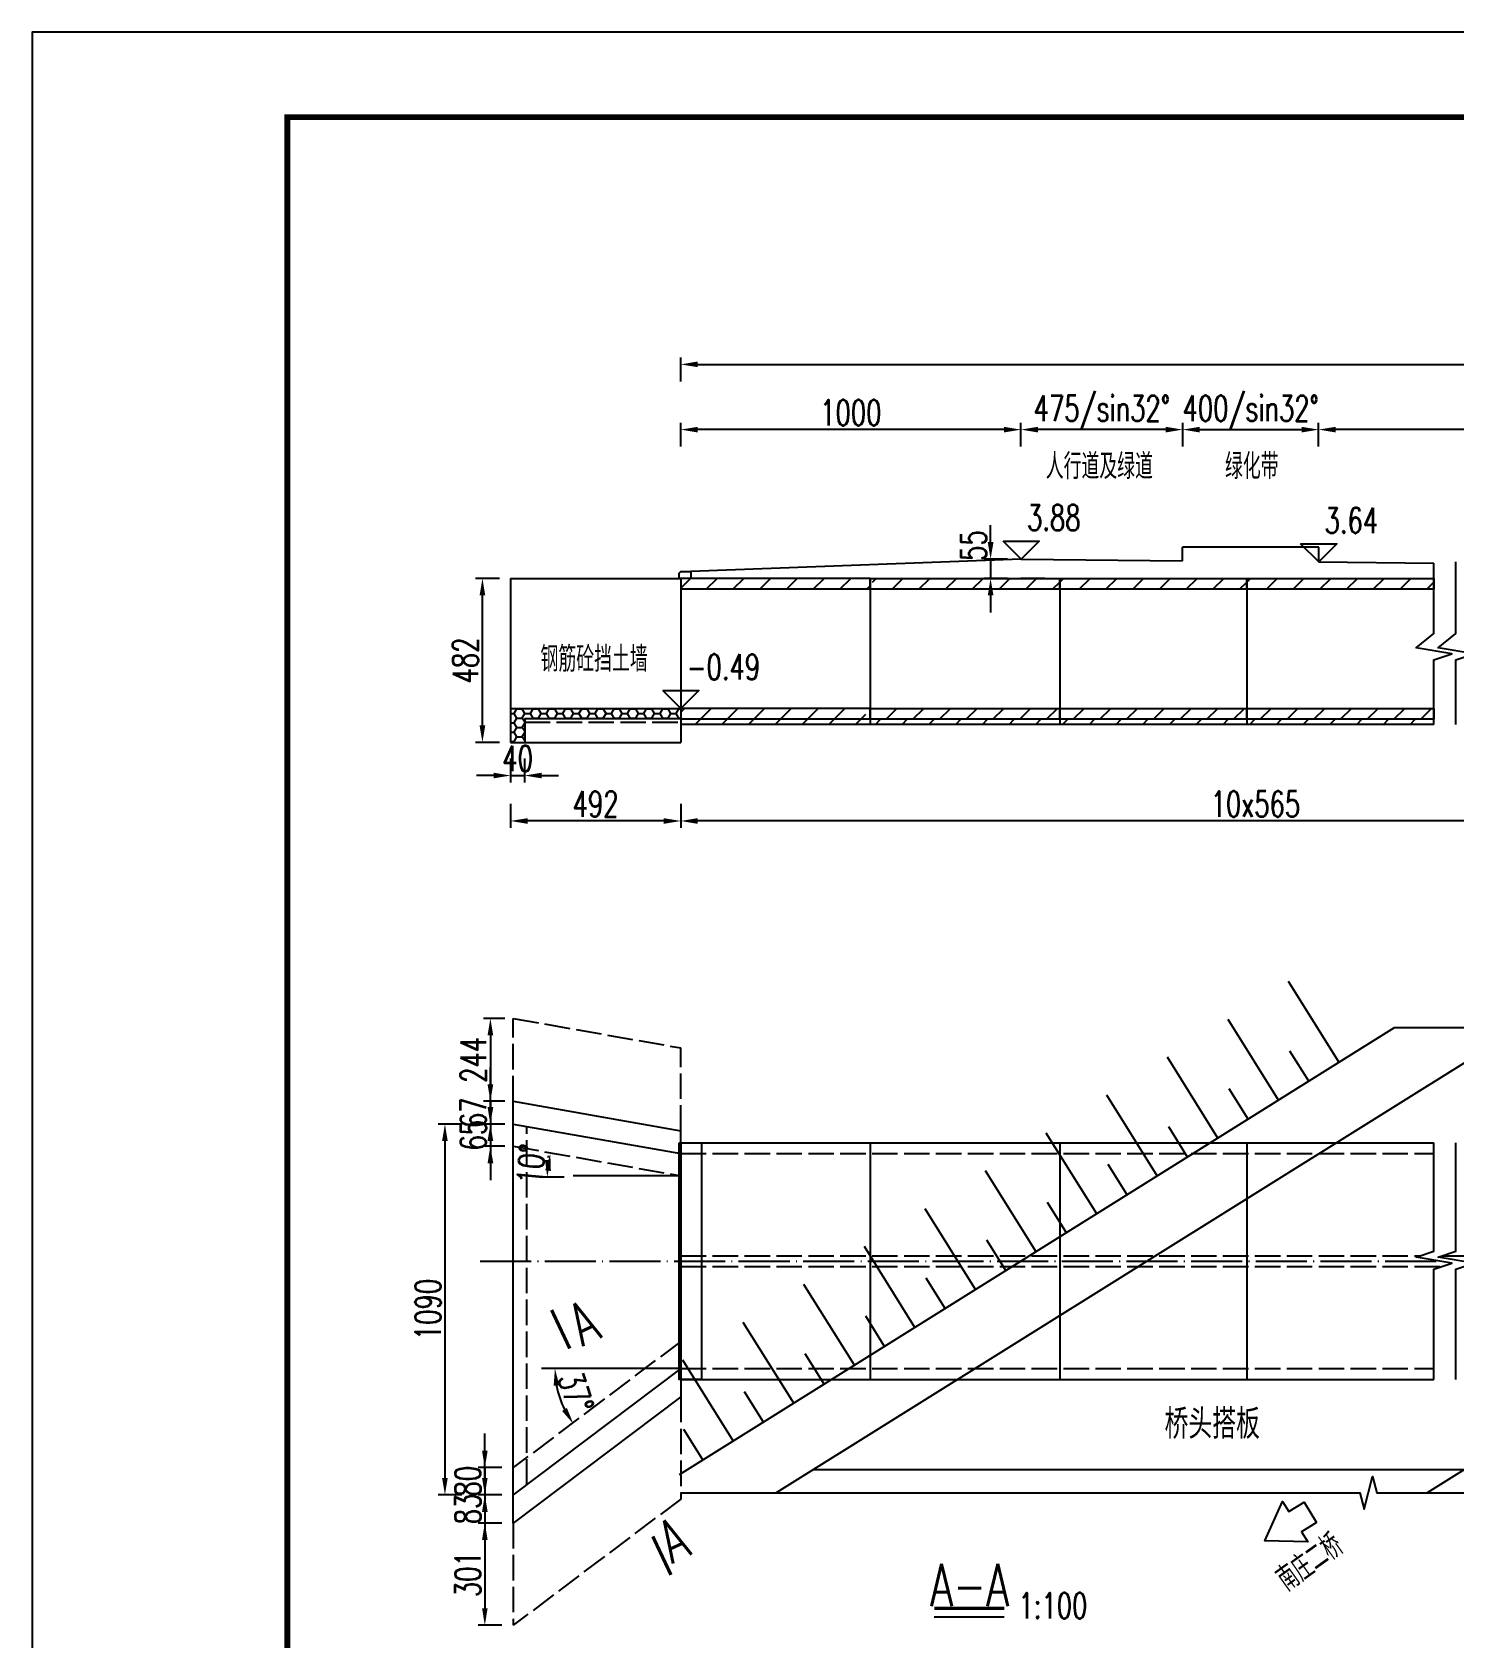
# Model space of a CAD drawing. Header units: millimetres. Extents: x -475 to 1205, y -1212 to 867.
# Drawn here: x -475.2 to -308, y 678.1 to 866.9 of the extents above; entities that cross this region are included whole.
import ezdxf
from ezdxf.enums import TextEntityAlignment as Align

# ---------------------------------------------------------------- set-up
doc = ezdxf.new("R2010")
doc.units = ezdxf.units.MM
doc.header["$LTSCALE"] = 0.25
doc.header["$PDMODE"] = 32
doc.header["$PDSIZE"] = 0.5
doc.linetypes.add('ACAD_ISO02W100', pattern=[15, 12, -3])
doc.linetypes.add('ACAD_ISO04W100', pattern=[30, 24, -3, 0, -3])
for name, color, linetype in [('中心线', 7, 'ACAD_ISO04W100'), ('图框', 7, 'Continuous'), ('填充', 8, 'Continuous'), ('尺寸标注', 2, 'Continuous'), ('帽石', 2, 'Continuous'), ('文字', 7, 'Continuous'), ('标注', 4, 'Continuous'), ('次轮廓线', 7, 'Continuous'), ('沉降缝', 1, 'Continuous'), ('箱体', 1, 'Continuous'), ('虚线', 2, 'ACAD_ISO02W100'), ('轴线', 7, 'Continuous')]:
    doc.layers.add(name, color=color, linetype=linetype)
doc.styles.get("Standard").update_dxf_attribs({"font": 'simplex1.shx', "width": 0.7, "bigfont": 'hztxt.shx'})
doc.styles.add('text', font='romans__.shx', dxfattribs={"width": 0.8, "bigfont": 'hztxt.shx'})
doc.dimstyles.new('STANDARD-100', dxfattribs={"dimscale": 0, "dimtxt": 3, "dimasz": 2, "dimexe": 0.8, "dimexo": 1, "dimgap": 0.5, "dimtad": 1, "dimdec": 0, "dimlfac": 10, "dimzin": 9, "dimdsep": 46, "dimtxsty": 'Standard', "dimcen": 0.5, "dimclrd": 256, "dimclre": 256, "dimclrt": 7, "dimadec": 0, "dimazin": 2, "dimtfac": 1, "dimtdec": 0, "dimtix": 1, "dimtmove": 2, "dimatfit": 3, "dimfxl": 0, "dimtolj": 1, "dimtzin": 0, "dimlwd": -1, "dimlwe": -1, "dimarcsym": 0})
doc.dimstyles.new('STANDARD-250', dxfattribs={"dimscale": 0, "dimtxt": 3, "dimasz": 2, "dimexe": 0.8, "dimexo": 1, "dimgap": 0.5, "dimtad": 1, "dimdec": 0, "dimlfac": 25, "dimzin": 9, "dimdsep": 46, "dimtxsty": 'Standard', "dimcen": 0.5, "dimclrd": 256, "dimclre": 256, "dimclrt": 7, "dimadec": 0, "dimazin": 2, "dimtfac": 1, "dimtdec": 0, "dimtix": 1, "dimtmove": 2, "dimatfit": 3, "dimfxl": 0, "dimtolj": 1, "dimtzin": 0, "dimlwd": -1, "dimlwe": -1, "dimarcsym": 0})
pattern_1 = [(45, (-189.0655, 805.2439), (-1.571545, 1.571545), [])]
pattern_2 = [(45, (-189.0655, 807.2439), (-1.571545, 1.571545), [])]
pattern_3 = [(45, (-832.51, -1), (-1.571545, 1.571545), [])]

# ---------------------------------------------------------------- blocks, each defined once
blk = doc.blocks.new('*D88')
at = {"layer": 'Defpoints', "color": 0}
for p in [(-398.91, 820.18), (-358.91, 815.41), (-398.91, 811.69)]:
    blk.add_point(p, dxfattribs=at)
at = {"layer": '标注'}
for p, q in [((-398.91, 818.18), (-398.91, 820.98)), ((-360.91, 820.18), (-396.91, 820.18)), ((-358.91, 818.18), (-358.91, 820.98))]:
    blk.add_line(p, q, dxfattribs=at)
for points in [[(-396.91, 820.51), (-396.91, 819.85), (-398.91, 820.18)], [(-360.91, 820.51), (-360.91, 819.85), (-358.91, 820.18)]]:
    blk.add_solid(points, dxfattribs=at)
at = {"layer": '标注', "color": 7, "insert": (-378.91, 822.18), "char_height": 3, "attachment_point": 5}
blk.add_mtext('\\A1;1000', dxfattribs=at)
blk = doc.blocks.new('*D109')
at = {"layer": 'Defpoints', "color": 0}
for p in [(-358.89, 804.95), (-362.48, 802.68), (-358.89, 802.68)]:
    blk.add_point(p, dxfattribs=at)
at = {"layer": '标注'}
for p, q in [((-362.48, 806.95), (-362.48, 808.95)), ((-360.48, 804.95), (-363.28, 804.95)), ((-362.48, 804.95), (-362.48, 802.68)), ((-360.48, 802.68), (-363.28, 802.68)), ((-362.48, 800.68), (-362.48, 798.68))]:
    blk.add_line(p, q, dxfattribs=at)
for points in [[(-362.81, 806.95), (-362.14, 806.95), (-362.48, 804.95)], [(-362.81, 800.68), (-362.14, 800.68), (-362.48, 802.68)]]:
    blk.add_solid(points, dxfattribs=at)
at = {"layer": '标注', "color": 7, "insert": (-364.48, 806.55), "char_height": 3, "attachment_point": 5, "rotation": 90}
blk.add_mtext('\\A1;55', dxfattribs=at)
blk = doc.blocks.new('*D90')
at = {"layer": 'Defpoints', "color": 0}
for p in [(-107.19, 827.85), (-398.91, 793.9), (-107.19, 793.92)]:
    blk.add_point(p, dxfattribs=at)
at = {"layer": '标注'}
for p, q in [((-398.91, 825.85), (-398.91, 828.65)), ((-396.91, 827.85), (-109.19, 827.85)), ((-107.19, 825.85), (-107.19, 828.65))]:
    blk.add_line(p, q, dxfattribs=at)
for points in [[(-396.91, 828.19), (-396.91, 827.52), (-398.91, 827.85)], [(-109.19, 828.19), (-109.19, 827.52), (-107.19, 827.85)]]:
    blk.add_solid(points, dxfattribs=at)
at = {"layer": '标注', "color": 7, "insert": (-253.05, 829.85), "char_height": 3, "attachment_point": 5}
blk.add_mtext('\\A1;11792', dxfattribs=at)
blk = doc.blocks.new('*D110')
at = {"layer": 'Defpoints', "color": 0}
for p in [(-212.29, 747.54), (-237.7, 725.2), (-422.5, 722.42), (-309.72, 722.42), (-292.69, 697.3)]:
    blk.add_point(p, dxfattribs=at)
at = {"layer": '标注'}
blk.add_line((-239.44, 722.42), (-236.64, 722.42), dxfattribs=at)
blk.add_arc((-252.49, 722.42), 15.05, 7.6205, 24.3795, dxfattribs=at)
for points in [[(-239.07, 728.47), (-238.49, 728.79), (-239.72, 730.39)], [(-237.24, 724.44), (-237.9, 724.39), (-237.44, 722.42)]]:
    blk.add_solid(points, dxfattribs=at)
at = {"layer": '标注', "color": 7, "insert": (-236.1, 727.12), "char_height": 3, "attachment_point": 5, "rotation": 286}
blk.add_mtext('\\A1;32°', dxfattribs=at)
blk = doc.blocks.new('*D94')
at = {"layer": 'Defpoints', "color": 0}
for p in [(-418.91, 779.3), (-398.91, 779.3), (-418.91, 774.17)]:
    blk.add_point(p, dxfattribs=at)
at = {"layer": '标注'}
for p, q in [((-418.91, 776.17), (-418.91, 773.37)), ((-398.91, 776.17), (-398.91, 773.37)), ((-400.91, 774.17), (-416.91, 774.17))]:
    blk.add_line(p, q, dxfattribs=at)
for points in [[(-416.91, 774.5), (-416.91, 773.83), (-418.91, 774.17)], [(-400.91, 774.5), (-400.91, 773.83), (-398.91, 774.17)]]:
    blk.add_solid(points, dxfattribs=at)
at = {"layer": '标注', "color": 7, "insert": (-408.91, 776.17), "char_height": 3, "attachment_point": 5}
blk.add_mtext('\\A1;492', dxfattribs=at)
blk = doc.blocks.new('*D111')
at = {"layer": 'Defpoints', "color": 0}
for p in [(-422.22, 802.68), (-418.91, 802.68), (-418.91, 783.4)]:
    blk.add_point(p, dxfattribs=at)
at = {"layer": '标注'}
for p, q in [((-420.22, 802.68), (-423.02, 802.68)), ((-422.22, 785.4), (-422.22, 800.68)), ((-420.22, 783.4), (-423.02, 783.4))]:
    blk.add_line(p, q, dxfattribs=at)
for points in [[(-422.56, 800.68), (-421.89, 800.68), (-422.22, 802.68)], [(-422.56, 785.4), (-421.89, 785.4), (-422.22, 783.4)]]:
    blk.add_solid(points, dxfattribs=at)
at = {"layer": '标注', "color": 7, "insert": (-424.22, 793.04), "char_height": 3, "attachment_point": 5, "rotation": 90}
blk.add_mtext('\\A1;482', dxfattribs=at)
blk = doc.blocks.new('*D112')
at = {"layer": 'Defpoints', "color": 0}
for p in [(-418.91, 783.4), (-417.26, 783.4), (-417.26, 779.51)]:
    blk.add_point(p, dxfattribs=at)
at = {"layer": '标注'}
for p, q in [((-418.91, 781.51), (-418.91, 778.71)), ((-417.26, 781.51), (-417.26, 778.71)), ((-420.91, 779.51), (-422.91, 779.51)), ((-418.91, 779.51), (-417.26, 779.51)), ((-415.26, 779.51), (-413.26, 779.51))]:
    blk.add_line(p, q, dxfattribs=at)
for points in [[(-420.91, 779.84), (-420.91, 779.18), (-418.91, 779.51)], [(-415.26, 779.84), (-415.26, 779.18), (-417.26, 779.51)]]:
    blk.add_solid(points, dxfattribs=at)
at = {"layer": '标注', "color": 7, "insert": (-418.08, 781.51), "char_height": 3, "attachment_point": 5}
blk.add_mtext('\\A1;40', dxfattribs=at)
blk = doc.blocks.new('*D95')
at = {"layer": 'Defpoints', "color": 0}
for p in [(-398.91, 712.78), (-415.26, 709.78), (-398.91, 709.78), (-413.45, 707.47), (-418.6, 697.94)]:
    blk.add_point(p, dxfattribs=at)
at = {"layer": '标注'}
blk.add_arc((-402.89, 709.78), 10.81, 190.6201, 206.3799, dxfattribs=at)
for points in [[(-413.85, 707.76), (-413.18, 707.82), (-413.7, 709.78)], [(-412.29, 705.15), (-412.86, 704.8), (-411.52, 703.27)]]:
    blk.add_solid(points, dxfattribs=at)
at = {"layer": '标注', "color": 7, "insert": (-411.24, 706.98), "char_height": 3, "attachment_point": 5, "rotation": 288.5}
blk.add_mtext('\\A1;37°', dxfattribs=at)
blk = doc.blocks.new('*D96')
at = {"layer": 'Defpoints', "color": 0}
for p in [(-418.6, 750.96), (-421.29, 741.21), (-418.6, 741.21)]:
    blk.add_point(p, dxfattribs=at)
at = {"layer": '标注'}
for p, q in [((-419.6, 750.96), (-422.09, 750.96)), ((-421.29, 748.96), (-421.29, 743.21)), ((-419.6, 741.21), (-422.09, 741.21))]:
    blk.add_line(p, q, dxfattribs=at)
for points in [[(-421.62, 748.96), (-420.95, 748.96), (-421.29, 750.96)], [(-421.62, 743.21), (-420.95, 743.21), (-421.29, 741.21)]]:
    blk.add_solid(points, dxfattribs=at)
at = {"layer": '标注', "color": 7, "insert": (-423.29, 746.09), "char_height": 3, "attachment_point": 5, "rotation": 90}
blk.add_mtext('\\A1;244', dxfattribs=at)
blk = doc.blocks.new('*D97')
at = {"layer": 'Defpoints', "color": 0}
for p in [(-418.6, 741.21), (-421.29, 738.53), (-418.6, 738.53)]:
    blk.add_point(p, dxfattribs=at)
at = {"layer": '标注'}
for p, q in [((-421.29, 743.21), (-421.29, 745.21)), ((-419.6, 741.21), (-422.09, 741.21)), ((-421.29, 741.21), (-421.29, 738.53)), ((-419.6, 738.53), (-422.09, 738.53)), ((-421.29, 736.53), (-421.29, 734.53))]:
    blk.add_line(p, q, dxfattribs=at)
for points in [[(-421.62, 743.21), (-420.95, 743.21), (-421.29, 741.21)], [(-421.62, 736.53), (-420.95, 736.53), (-421.29, 738.53)]]:
    blk.add_solid(points, dxfattribs=at)
at = {"layer": '标注', "color": 7, "insert": (-423.29, 739.87), "char_height": 3, "attachment_point": 5, "rotation": 90}
blk.add_mtext('\\A1;67', dxfattribs=at)
blk = doc.blocks.new('*D98')
at = {"layer": 'Defpoints', "color": 0}
for p in [(-418.6, 738.53), (-421.29, 735.93), (-418.6, 735.93)]:
    blk.add_point(p, dxfattribs=at)
at = {"layer": '标注'}
for p, q in [((-421.29, 740.53), (-421.29, 742.53)), ((-419.6, 738.53), (-422.09, 738.53)), ((-421.29, 738.53), (-421.29, 735.93)), ((-419.6, 735.93), (-422.09, 735.93)), ((-421.29, 733.93), (-421.29, 731.93))]:
    blk.add_line(p, q, dxfattribs=at)
for points in [[(-421.62, 740.53), (-420.95, 740.53), (-421.29, 738.53)], [(-421.62, 733.93), (-420.95, 733.93), (-421.29, 735.93)]]:
    blk.add_solid(points, dxfattribs=at)
at = {"layer": '标注', "color": 7, "insert": (-423.29, 737.23), "char_height": 3, "attachment_point": 5, "rotation": 90}
blk.add_mtext('\\A1;65', dxfattribs=at)
blk = doc.blocks.new('*D99')
at = {"layer": 'Defpoints', "color": 0}
for p in [(-418.6, 738.53), (-426.63, 694.94), (-418.6, 694.94)]:
    blk.add_point(p, dxfattribs=at)
at = {"layer": '标注'}
for p, q in [((-424.63, 738.53), (-427.43, 738.53)), ((-426.63, 736.53), (-426.63, 696.94)), ((-424.63, 694.94), (-427.43, 694.94))]:
    blk.add_line(p, q, dxfattribs=at)
for points in [[(-426.97, 736.53), (-426.3, 736.53), (-426.63, 738.53)], [(-426.97, 696.94), (-426.3, 696.94), (-426.63, 694.94)]]:
    blk.add_solid(points, dxfattribs=at)
at = {"layer": '标注', "color": 7, "insert": (-428.63, 716.73), "char_height": 3, "attachment_point": 5, "rotation": 90}
blk.add_mtext('\\A1;1090', dxfattribs=at)
blk = doc.blocks.new('*D100')
at = {"layer": 'Defpoints', "color": 0}
for p in [(-418.6, 698.14), (-421.94, 694.94), (-418.6, 694.94)]:
    blk.add_point(p, dxfattribs=at)
at = {"layer": '标注'}
for p, q in [((-421.94, 700.14), (-421.94, 702.14)), ((-419.94, 698.14), (-422.74, 698.14)), ((-421.94, 698.14), (-421.94, 694.94)), ((-419.94, 694.94), (-422.74, 694.94)), ((-421.94, 692.94), (-421.94, 690.94))]:
    blk.add_line(p, q, dxfattribs=at)
for points in [[(-422.27, 700.14), (-421.61, 700.14), (-421.94, 698.14)], [(-422.27, 692.94), (-421.61, 692.94), (-421.94, 694.94)]]:
    blk.add_solid(points, dxfattribs=at)
at = {"layer": '标注', "color": 7, "insert": (-423.94, 696.54), "char_height": 3, "attachment_point": 5, "rotation": 90}
blk.add_mtext('\\A1;80', dxfattribs=at)
blk = doc.blocks.new('*D101')
at = {"layer": 'Defpoints', "color": 0}
for p in [(-418.6, 694.94), (-421.94, 691.63), (-418.6, 691.63)]:
    blk.add_point(p, dxfattribs=at)
at = {"layer": '标注'}
for p, q in [((-421.94, 696.94), (-421.94, 698.94)), ((-419.94, 694.94), (-422.74, 694.94)), ((-421.94, 694.94), (-421.94, 691.63)), ((-419.94, 691.63), (-422.74, 691.63)), ((-421.94, 689.63), (-421.94, 687.63))]:
    blk.add_line(p, q, dxfattribs=at)
for points in [[(-422.27, 696.94), (-421.61, 696.94), (-421.94, 694.94)], [(-422.27, 689.63), (-421.61, 689.63), (-421.94, 691.63)]]:
    blk.add_solid(points, dxfattribs=at)
at = {"layer": '标注', "color": 7, "insert": (-423.94, 693.28), "char_height": 3, "attachment_point": 5, "rotation": 90}
blk.add_mtext('\\A1;83', dxfattribs=at)
blk = doc.blocks.new('*D102')
at = {"layer": 'Defpoints', "color": 0}
for p in [(-418.6, 691.63), (-421.94, 679.61), (-418.6, 679.61)]:
    blk.add_point(p, dxfattribs=at)
at = {"layer": '标注'}
for p, q in [((-419.94, 691.63), (-422.74, 691.63)), ((-421.94, 689.63), (-421.94, 681.61)), ((-419.94, 679.61), (-422.74, 679.61))]:
    blk.add_line(p, q, dxfattribs=at)
for points in [[(-422.27, 689.63), (-421.61, 689.63), (-421.94, 691.63)], [(-422.27, 681.61), (-421.61, 681.61), (-421.94, 679.61)]]:
    blk.add_solid(points, dxfattribs=at)
at = {"layer": '标注', "color": 7, "insert": (-423.94, 685.62), "char_height": 3, "attachment_point": 5, "rotation": 90}
blk.add_mtext('\\A1;301', dxfattribs=at)
blk = doc.blocks.new('*D186')
at = {"layer": 'Defpoints', "color": 0}
for p in [(-398.91, 781.6), (-263.77, 781.6), (-398.91, 774.17)]:
    blk.add_point(p, dxfattribs=at)
at = {"layer": '标注'}
for p, q in [((-398.91, 776.17), (-398.91, 773.37)), ((-263.77, 776.17), (-263.77, 773.37)), ((-265.77, 774.17), (-396.91, 774.17))]:
    blk.add_line(p, q, dxfattribs=at)
for points in [[(-396.91, 774.5), (-396.91, 773.83), (-398.91, 774.17)], [(-265.77, 774.5), (-265.77, 773.83), (-263.77, 774.17)]]:
    blk.add_solid(points, dxfattribs=at)
at = {"layer": '标注', "color": 7, "insert": (-331.34, 776.17), "char_height": 3, "attachment_point": 5}
blk.add_mtext('\\A1;10x565', dxfattribs=at)
blk = doc.blocks.new('123')
at = {"layer": '图框', "color": 2}
blk.add_lwpolyline([(370.03, 635.68), (370.03, 932.68), (-49.97, 932.68), (-49.97, 635.68)], close=True, dxfattribs=at)
blk = doc.blocks.new('*D858')
at = {"layer": 'Defpoints', "color": 0}
for p in [(-323.91, 820.18), (-323.91, 818.08), (-267.57, 817.58)]:
    blk.add_point(p, dxfattribs=at)
at = {"layer": '标注'}
for p, q in [((-323.91, 819.08), (-323.91, 820.98)), ((-269.57, 820.18), (-321.91, 820.18)), ((-267.57, 818.58), (-267.57, 820.98))]:
    blk.add_line(p, q, dxfattribs=at)
for points in [[(-321.91, 820.51), (-321.91, 819.85), (-323.91, 820.18)], [(-269.57, 820.51), (-269.57, 819.85), (-267.57, 820.18)]]:
    blk.add_solid(points, dxfattribs=at)
at = {"layer": '标注', "color": 7, "insert": (-295.74, 822.18), "char_height": 3, "attachment_point": 5}
blk.add_mtext('\\A1;1175/sin32°', dxfattribs=at)
blk = doc.blocks.new('*D859')
at = {"layer": 'Defpoints', "color": 0}
for p in [(-358.91, 820.18), (-339.89, 819.58), (-358.91, 818.08)]:
    blk.add_point(p, dxfattribs=at)
at = {"layer": '标注'}
for p, q in [((-358.91, 819.08), (-358.91, 820.98)), ((-341.89, 820.18), (-356.91, 820.18)), ((-339.89, 820.18), (-339.89, 820.98))]:
    blk.add_line(p, q, dxfattribs=at)
for points in [[(-356.91, 820.51), (-356.91, 819.85), (-358.91, 820.18)], [(-341.89, 820.51), (-341.89, 819.85), (-339.89, 820.18)]]:
    blk.add_solid(points, dxfattribs=at)
at = {"layer": '标注', "color": 7, "insert": (-349.4, 822.18), "char_height": 3, "attachment_point": 5}
blk.add_mtext('\\A1;475/sin32°', dxfattribs=at)
blk = doc.blocks.new('*D879')
at = {"layer": 'Defpoints', "color": 0}
for p in [(-323.91, 820.18), (-339.89, 806.37), (-323.91, 806.37)]:
    blk.add_point(p, dxfattribs=at)
at = {"layer": '标注'}
for p, q in [((-339.89, 818.18), (-339.89, 820.98)), ((-337.89, 820.18), (-325.91, 820.18)), ((-323.91, 818.18), (-323.91, 820.98))]:
    blk.add_line(p, q, dxfattribs=at)
for points in [[(-337.89, 820.51), (-337.89, 819.85), (-339.89, 820.18)], [(-325.91, 820.51), (-325.91, 819.85), (-323.91, 820.18)]]:
    blk.add_solid(points, dxfattribs=at)
at = {"layer": '标注', "color": 7, "insert": (-331.9, 822.18), "char_height": 3, "attachment_point": 5}
blk.add_mtext('\\A1;400/sin32°', dxfattribs=at)

msp = doc.modelspace()

# ---------------------------------------------------------------- hatches: boundary and pattern name
at = {"layer": '填充'}
h = msp.add_hatch(dxfattribs=at)
h.set_pattern_fill('ANSI31', color=256, scale=0.7, style=0)
h.set_pattern_definition([(45, (7.49, 1), (-1.571545, 1.571545), [])])
h.paths.add_polyline_path([(-398.905, 802.684), (-398.905, 801.404), (-376.627, 801.404), (-376.627, 802.684)])
h = msp.add_hatch(dxfattribs=at)
h.set_pattern_fill('ANSI31', color=256, scale=0.7, style=0)
h.set_pattern_definition(pattern_2)
h.paths.add_polyline_path([(-376.349, 802.684), (-354.349, 802.684), (-354.349, 801.404), (-376.349, 801.404)], flags=0)
h = msp.add_hatch(dxfattribs=at)
h.set_pattern_fill('ANSI31', color=256, scale=0.7, style=0)
h.set_pattern_definition(pattern_2)
h.paths.add_polyline_path([(-354.349, 802.684), (-332.349, 802.684), (-332.349, 801.404), (-354.349, 801.404)], flags=0)
h = msp.add_hatch(dxfattribs=at)
h.set_pattern_fill('ANSI31', color=256, scale=0.7, style=0)
h.set_pattern_definition(pattern_2)
h.paths.add_polyline_path([(-332.349, 802.684), (-310.349, 802.684), (-310.349, 801.404), (-332.349, 801.404)], flags=0)
h = msp.add_hatch(dxfattribs=at)
h.set_pattern_fill('HONEY', color=256, scale=0.2, style=0)
h.set_pattern_definition([(0, (-832.51, -0.68), (0.9525, 0.549926), [0.635, -1.27]), (120, (-832.51, -0.68), (-0.9524999, 0.5499262), [0.635, -1.27]), (60, (-832.51, -0.68), (1e-07, 1.0998522), [-1.27, 0.635])])
h.paths.add_polyline_path([(-398.905, 786.204), (-398.905, 787.404), (-418.905, 787.404), (-418.905, 783.404), (-417.256, 783.404), (-417.256, 786.204)])
h = msp.add_hatch(dxfattribs=at)
h.set_pattern_fill('ANSI31', color=256, scale=0.7, style=0)
h.set_pattern_definition([(45, (7.49, -1), (-1.571545, 1.571545), [])])
h.paths.add_polyline_path([(-377.149, 787.404), (-398.905, 787.404), (-398.905, 786.124), (-377.149, 786.124)])
h.paths.add_polyline_path([(-377.149, 786.124), (-398.905, 786.124), (-398.905, 785.524), (-377.149, 785.524)])
h = msp.add_hatch(dxfattribs=at)
h.set_pattern_fill('ANSI31', color=256, scale=0.7, style=0)
h.set_pattern_definition(pattern_1)
h.paths.add_polyline_path([(-376.349, 787.404), (-354.349, 787.404), (-354.349, 786.124), (-376.349, 786.124)], flags=0)
h = msp.add_hatch(dxfattribs=at)
h.set_pattern_fill('ANSI31', color=256, scale=0.7, style=0)
h.set_pattern_definition(pattern_1)
h.paths.add_polyline_path([(-354.349, 787.404), (-332.349, 787.404), (-332.349, 786.124), (-354.349, 786.124)], flags=0)
h = msp.add_hatch(dxfattribs=at)
h.set_pattern_fill('ANSI31', color=256, scale=0.7, style=0)
h.set_pattern_definition(pattern_1)
h.paths.add_polyline_path([(-332.349, 787.404), (-310.349, 787.404), (-310.349, 786.124), (-332.349, 786.124)], flags=0)
h = msp.add_hatch(dxfattribs=at)
h.set_pattern_fill('ANSI31', color=256, scale=0.7, style=0)
h.set_pattern_definition(pattern_3)
h.paths.add_polyline_path([(-376.627, 786.124), (-376.627, 785.524), (-354.349, 785.524), (-354.349, 786.124)])
h = msp.add_hatch(dxfattribs=at)
h.set_pattern_fill('ANSI31', color=256, scale=0.7, style=0)
h.set_pattern_definition(pattern_3)
h.paths.add_polyline_path([(-332.349, 785.524), (-332.349, 786.124), (-354.349, 786.124), (-354.349, 785.524)])
h = msp.add_hatch(dxfattribs=at)
h.set_pattern_fill('ANSI31', color=256, scale=0.7, style=0)
h.set_pattern_definition(pattern_3)
h.paths.add_polyline_path([(-332.349, 786.124), (-332.349, 785.524), (-310.349, 785.524), (-310.349, 786.124)])

# ---------------------------------------------------------------- linework, layer by layer
at = {"ltscale": 2}
for p, q in [((-323.905, 806.368), (-339.905, 806.368)), ((-339.905, 804.772), (-339.905, 806.368)), ((-323.905, 804.622), (-323.905, 806.368)), ((-310.349, 786.124), (-398.905, 786.124)), ((-310.349, 785.524), (-398.905, 785.524)), ((-321.507, 745.787), (-327.442, 755.285)), ((-315.035, 749.831), (-399.106, 697.297)), ((-328.63, 741.335), (-334.565, 750.834)), ((-335.754, 736.884), (-341.689, 746.382)), ((-325.068, 743.561), (-327.294, 747.123)), ((-332.192, 739.11), (-334.418, 742.672)), ((-342.877, 732.433), (-348.812, 741.931)), ((-339.316, 734.658), (-341.541, 738.22)), ((-350.001, 727.981), (-355.936, 737.48)), ((-357.125, 723.53), (-363.06, 733.028)), ((-346.439, 730.207), (-348.665, 733.769)), ((-398.933, 732.463), (-411.552, 732.463)), ((-353.563, 725.756), (-355.788, 729.318)), ((-364.248, 719.079), (-370.183, 728.577)), ((-371.372, 714.627), (-377.307, 724.126)), ((-360.686, 721.304), (-362.912, 724.866)), ((-378.495, 710.176), (-384.43, 719.674)), ((-367.81, 716.853), (-370.036, 720.415)), ((-374.934, 712.402), (-377.159, 715.964)), ((-385.619, 705.725), (-391.554, 715.223)), ((-392.743, 701.274), (-398.678, 710.772)), ((-382.057, 707.951), (-384.283, 711.512)), ((-398.905, 709.777), (-415.264, 709.777)), ((-389.181, 703.499), (-391.406, 707.061)), ((-396.304, 699.048), (-398.53, 702.61))]:
    msp.add_line(p, q, dxfattribs=at)
at = {"const_width": 0.7}
msp.add_lwpolyline([(-65.166, 856.915), (-445.166, 856.915), (-445.166, 579.915), (-65.166, 579.915), (-65.166, 856.915)], dxfattribs=at)
at = {"ltscale": 2}
for points in [[(-358.891, 804.95), (-397.705, 803.484), (-397.705, 803.484)], [(-358.891, 804.95), (-339.905, 804.772)], [(-323.905, 804.622), (-310.349, 804.495)], [(-310.349, 785.524), (-310.349, 793.111), (-308.249, 793.811), (-312.449, 794.511), (-310.349, 796.211), (-310.349, 804.495)], [(-307.769, 785.524), (-307.769, 793.111), (-305.669, 793.811), (-309.869, 794.511), (-307.769, 796.211), (-307.769, 804.634)], [(-146.196, 749.831), (-229.615, 749.831), (-230.133, 751.763), (-231.098, 747.899), (-231.615, 749.831), (-315.035, 749.831)], [(-310.349, 708.497), (-310.349, 721.472), (-308.249, 722.172), (-312.449, 722.872), (-310.349, 723.572), (-310.349, 736.337)], [(-307.769, 708.497), (-307.769, 721.472), (-305.669, 722.172), (-309.869, 722.872), (-307.769, 723.572), (-307.769, 736.338)], [(-398.905, 695.182), (-319.071, 695.182), (-318.554, 693.25), (-317.589, 697.114), (-317.071, 695.182), (-233.652, 695.182)]]:
    msp.add_lwpolyline(points, dxfattribs=at)
msp.add_lwpolyline([(-399.105, 736.337), (-396.464, 736.337), (-396.464, 708.497), (-399.105, 708.497)], close=True, dxfattribs=at)
at = {"layer": '中心线', "color": 3, "linetype": 'ByBlock'}
for p, q in [((-300.213, 749.831), (-387.669, 695.182)), ((-223.712, 749.831), (-311.168, 695.182))]:
    msp.add_line(p, q, dxfattribs=at)
at = {"layer": '中心线'}
msp.add_line((-422.499, 722.417), (-309.721, 722.417), dxfattribs=at)
at = {"layer": '尺寸标注'}
msp.add_line((-356.105, 802.684), (-358.905, 802.684), dxfattribs=at)
at = {"layer": '帽石'}
msp.add_lwpolyline([(-399.105, 803.284), (-398.905, 803.484), (-397.705, 803.484), (-397.705, 802.684), (-398.905, 802.684), (-398.905, 802.684), (-399.105, 802.684)], close=True, dxfattribs=at)
at = {"layer": '文字'}
msp.add_line((-369.101, 680.609), (-360.865, 680.609), dxfattribs=at)
at = {"layer": '文字', "const_width": 0.4}
for points in [[(-411.953, 712.145), (-414.086, 716.667)], [(-400.057, 685.527), (-402.19, 690.05)], [(-369.101, 681.609), (-360.865, 681.609)]]:
    msp.add_lwpolyline(points, dxfattribs=at)
at = {"layer": '标注'}
for p, q in [((-412.604, 732.3), (-415.404, 732.3)), ((-306.82, 697.899), (-383.322, 697.899))]:
    msp.add_line(p, q, dxfattribs=at)
msp.add_arc((-390.564, 732.62), 24.013, 174.77352, 175.22648, dxfattribs=at)
for points in [[(-414.835, 733.105), (-414.174, 733.017), (-414.24, 735.044)], [(-414.188, 734.285), (-414.854, 734.312), (-414.604, 732.3)]]:
    msp.add_solid(points, dxfattribs=at)
at = {"layer": '次轮廓线'}
for points in [[(-361.013, 807.071), (-356.77, 807.071), (-358.891, 804.95)], [(-326.027, 806.743), (-321.784, 806.743), (-323.905, 804.622)], [(-401.027, 789.525), (-396.784, 789.525), (-398.905, 787.404)]]:
    msp.add_lwpolyline(points, close=True, dxfattribs=at)
at = {"layer": '沉降缝'}
for p, q in [((-376.627, 802.684), (-376.627, 785.524)), ((-354.349, 802.684), (-354.349, 785.524)), ((-332.349, 802.684), (-332.349, 785.524)), ((-376.627, 736.337), (-376.627, 708.497)), ((-354.349, 736.337), (-354.349, 708.497)), ((-354.349, 736.337), (-354.349, 708.497)), ((-332.349, 736.337), (-332.349, 708.497))]:
    msp.add_line(p, q, dxfattribs=at)
at = {"layer": '箱体'}
for p, q in [((-418.905, 802.684), (-418.905, 783.404)), ((-418.905, 802.684), (-398.905, 802.684)), ((-398.905, 802.684), (-398.905, 783.404)), ((-376.627, 802.684), (-398.905, 802.684)), ((-376.627, 801.404), (-398.905, 801.404)), ((-418.905, 787.404), (-398.905, 787.404)), ((-376.627, 787.404), (-398.905, 787.404)), ((-417.256, 786.204), (-417.256, 783.404)), ((-417.256, 786.204), (-398.905, 786.204)), ((-418.905, 783.404), (-398.905, 783.404)), ((-418.602, 738.53), (-418.602, 741.211)), ((-418.602, 741.211), (-398.905, 737.738)), ((-418.602, 694.935), (-418.602, 738.53)), ((-418.602, 738.53), (-398.905, 735.057)), ((-398.905, 735.057), (-398.905, 737.738)), ((-398.905, 736.337), (-310.349, 736.337)), ((-398.905, 736.337), (-398.905, 706.472)), ((-398.905, 709.777), (-418.602, 694.935)), ((-398.905, 708.497), (-310.349, 708.497)), ((-398.905, 706.472), (-418.602, 691.63)), ((-418.602, 691.63), (-418.602, 694.935))]:
    msp.add_line(p, q, dxfattribs=at)
for points in [[(-376.627, 802.684), (-354.349, 802.684), (-354.349, 801.404), (-376.627, 801.404)], [(-354.349, 802.684), (-332.349, 802.684), (-332.349, 801.404), (-354.349, 801.404)], [(-332.349, 802.684), (-310.349, 802.684), (-310.349, 801.404), (-332.349, 801.404)], [(-376.627, 787.404), (-354.349, 787.404), (-354.349, 786.124), (-376.627, 786.124)], [(-354.349, 787.404), (-332.349, 787.404), (-332.349, 786.124), (-354.349, 786.124)], [(-332.349, 787.404), (-310.349, 787.404), (-310.349, 786.124), (-332.349, 786.124)]]:
    msp.add_lwpolyline(points, close=True, dxfattribs=at)
at = {"layer": '虚线'}
for p, q in [((-417.256, 785.804), (-398.905, 785.804)), ((-418.602, 741.211), (-418.602, 750.959)), ((-418.602, 750.959), (-398.905, 747.486)), ((-398.905, 737.738), (-398.905, 747.486)), ((-417.002, 696.141), (-417.002, 738.248)), ((-418.602, 735.931), (-398.905, 732.458)), ((-398.905, 735.057), (-310.349, 735.057)), ((-398.905, 723.057), (-311.892, 723.057)), ((-398.905, 721.777), (-309.432, 721.777)), ((-309.313, 723.057), (-213.82, 723.057)), ((-398.905, 712.983), (-418.602, 698.141)), ((-398.905, 709.777), (-310.349, 709.777)), ((-398.905, 706.472), (-398.905, 694.451)), ((-418.602, 694.935), (-418.602, 697.94)), ((-398.905, 694.451), (-418.602, 679.609)), ((-418.602, 691.63), (-418.602, 679.609))]:
    msp.add_line(p, q, dxfattribs=at)
at = {"layer": '轴线'}
msp.add_lwpolyline([(-324.145, 691.705), (-325.926, 690.592), (-325.184, 689.405), (-330.229, 689.553), (-328.151, 694.154), (-327.41, 692.966), (-325.629, 694.079)], close=True, dxfattribs=at)

# ---------------------------------------------------------------- block references
at = {"layer": '标注'}
msp.add_blockref('123', (-425.191, -65.766), dxfattribs=at)

# ---------------------------------------------------------------- texts
at = {"layer": '文字', "width": 0.7}
for s, p in [('人行道及绿道', (-355.989, 814.362)), ('绿化带', (-334.92, 814.362))]:
    msp.add_text(s, height=3, dxfattribs=at).set_placement(p)
for s, p in [('3.88', (-358.198, 807.429)), ('3.64', (-323.212, 807.101)), ('-0.49', (-398.212, 789.883))]:
    msp.add_text(s, height=3, dxfattribs=at).set_placement(p, align=Align.BOTTOM_LEFT)
for s, height, p in [('钢筋砼挡土墙', 3, (-409.09, 793.202)), ('A-A', 5, (-364.938, 684.34)), ('1:100', 3, (-355.15, 681.908))]:
    msp.add_text(s, height=height, dxfattribs=at).set_placement(p, align=Align.MIDDLE_CENTER)
for p in [(-410.325, 715.193), (-399.776, 689.659)]:
    msp.add_text('A', height=5, rotation=25.24973, dxfattribs=at).set_placement(p, align=Align.MIDDLE_CENTER)
at = {"layer": '文字', "style": 'text', "width": 0.8}
msp.add_text('桥头搭板', height=3.5, dxfattribs=at).set_placement((-342.02, 701.532))
at = {"layer": '文字', "width": 0.7}
msp.add_text('南庄二桥', height=3, rotation=35.63877, dxfattribs=at).set_placement((-323.576, 685.11), align=Align.BOTTOM_CENTER)
at = {"layer": '标注', "color": 7, "insert": (-416.505, 733.82), "char_height": 3, "attachment_point": 5, "rotation": 85}
msp.add_mtext('\\A1;10°', dxfattribs=at)

# ---------------------------------------------------------------- dimensions: what is measured, and where the dimension line sits
at = {"layer": '标注'}
for base, p1, p2, text, dimstyle, override, picture, middle in [((-107.19, 827.853), (-398.905, 793.899), (-107.19, 793.922), '11792', 'STANDARD-250', {"dimscale": 1}, '*D90', (-253.048, 829.853)), ((-358.905, 820.179), (-339.887, 819.579), (-358.905, 818.079), '475/sin32°', 'STANDARD-100', {"dimscale": 1, "dimzin": 8, "dimfxl": 6, "dimarcsym": 2}, '*D859', (-349.396, 822.179)), ((-323.905, 820.179), (-339.887, 806.368), (-323.905, 806.368), '400/sin32°', 'STANDARD-250', {"dimscale": 1}, '*D879', (-331.896, 822.179)), ((-323.905, 820.179), (-267.566, 817.579), (-323.905, 818.079), '1175/sin32°', 'STANDARD-100', {"dimscale": 1, "dimzin": 8, "dimfxl": 6, "dimarcsym": 2}, '*D858', (-295.736, 822.179)), ((-398.905, 774.166), (-263.769, 781.603), (-398.905, 781.603), '10x565', 'STANDARD-250', {"dimscale": 1}, '*D186', (-331.337, 776.166)), ((-418.905, 774.166), (-398.905, 779.303), (-418.905, 779.303), '492', 'STANDARD-250', {"dimscale": 1}, '*D94', (-408.905, 776.166))]:
    dim = msp.add_linear_dim(base=base, p1=p1, p2=p2, text=text, dimstyle=dimstyle, override=override, dxfattribs=at)
    dim.commit()
    dim.dimension.update_dxf_attribs({"geometry": picture, "text_midpoint": middle})
dim = msp.add_linear_dim(base=(-398.905, 820.179), p1=(-358.905, 815.412), p2=(-398.905, 811.692), dimstyle='STANDARD-250', override={"dimscale": 1}, dxfattribs=at)
dim.commit()
dim.dimension.update_dxf_attribs({"geometry": '*D88', "text_midpoint": (-378.905, 822.179)})
dim = msp.add_linear_dim(base=(-362.475, 802.684), p1=(-358.891, 804.95), p2=(-358.891, 802.684), angle=90, text='55', dimstyle='STANDARD-250', override={"dimscale": 1}, dxfattribs=at)
dim.commit()
dim.dimension.update_dxf_attribs({"geometry": '*D109', "text_midpoint": (-364.475, 806.553), "dimtype": 160})
for base, p1, p2, picture, middle in [((-422.224, 802.684), (-418.905, 783.404), (-418.905, 802.684), '*D111', (-424.224, 793.044)), ((-421.285, 741.211), (-418.602, 750.959), (-418.602, 741.211), '*D96', (-423.285, 746.085)), ((-421.285, 738.53), (-418.602, 741.211), (-418.602, 738.53), '*D97', (-423.285, 739.871)), ((-421.285, 735.931), (-418.602, 738.53), (-418.602, 735.931), '*D98', (-423.285, 737.231)), ((-426.634, 694.935), (-418.602, 738.53), (-418.602, 694.935), '*D99', (-428.634, 716.733)), ((-421.94, 694.935), (-418.602, 698.141), (-418.602, 694.935), '*D100', (-423.94, 696.538)), ((-421.94, 691.63), (-418.602, 694.935), (-418.602, 691.63), '*D101', (-423.94, 693.282)), ((-421.94, 679.609), (-418.602, 691.63), (-418.602, 679.609), '*D102', (-423.94, 685.619))]:
    dim = msp.add_linear_dim(base=base, p1=p1, p2=p2, angle=90, dimstyle='STANDARD-250', override={"dimscale": 1}, dxfattribs=at)
    dim.commit()
    dim.dimension.update_dxf_attribs({"geometry": picture, "text_midpoint": middle})
dim = msp.add_aligned_dim(p1=(-418.905, 783.404), p2=(-417.256, 783.404), distance=-3.895, text='40', dimstyle='STANDARD-250', override={"dimscale": 1}, dxfattribs=at)
dim.commit()
dim.dimension.update_dxf_attribs({"geometry": '*D112', "text_midpoint": (-418.081, 781.508)})
for base, line1, line2, dimstyle, picture, middle in [((-237.698, 725.203), ((-212.286, 747.537), (-292.687, 697.297)), ((-422.499, 722.417), (-309.721, 722.417)), 'STANDARD-250', '*D110', (-236.098, 727.116)), ((-413.449, 707.469), ((-398.905, 712.782), (-418.602, 697.94)), ((-398.905, 709.777), (-415.264, 709.777)), 'STANDARD-100', '*D95', (-411.244, 706.983))]:
    dim = msp.add_angular_dim_2l(base=base, line1=line1, line2=line2, dimstyle=dimstyle, override={"dimscale": 1}, dxfattribs=at)
    dim.commit()
    dim.dimension.update_dxf_attribs({"geometry": picture, "text_midpoint": middle})

doc.saveas('drawing.dxf')
